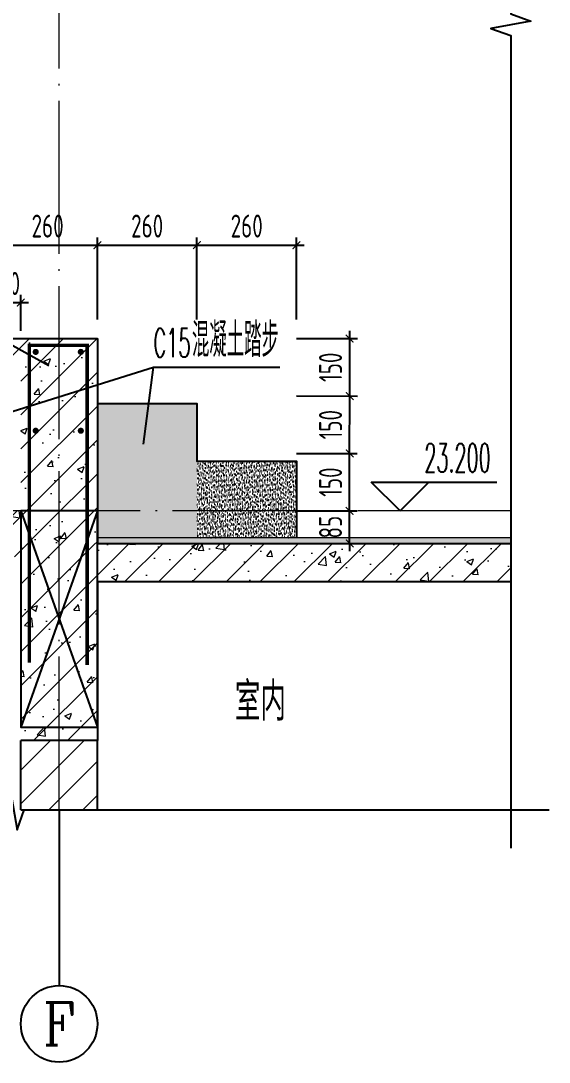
# Model space of a CAD drawing. Extents: x -668857 to 154266, y -275694 to 291306.
# Drawn here: x 125651 to 127031, y 156502 to 159222 of the extents above; entities that cross this region are included whole.
import ezdxf
from ezdxf.enums import TextEntityAlignment as Align

# ---------------------------------------------------------------- set-up
doc = ezdxf.new("R2010")
doc.units = 0
doc.header["$LTSCALE"] = 1000
doc.linetypes.add('DOTE', pattern=[2.42, 2, -0.2, 0.02, -0.2])
doc.layers.get('0').update_dxf_attribs({"linetype": 'CONTINUOUS'})
doc.layers.get('DEFPOINTS').update_dxf_attribs({"linetype": 'CONTINUOUS'})
for name, color, linetype in [('A-AXIS_TEXT', 7, 'CONTINUOUS'), ('AXIS', 3, 'CONTINUOUS'), ('DIM', 2, 'CONTINUOUS'), ('DIM_ELEV', 3, 'CONTINUOUS'), ('DIM_IDEN', 67, 'CONTINUOUS'), ('DIM_SYMB', 3, 'CONTINUOUS'), ('PUB_TEXT', 2, 'CONTINUOUS'), ('REIN', 6, 'CONTINUOUS'), ('S-大样-砼线', 7, 'CONTINUOUS'), ('S-引出线', 40, 'CONTINUOUS'), ('TEXT', 2, 'CONTINUOUS'), ('WALL', 5, 'CONTINUOUS'), ('立面-看线', 251, 'CONTINUOUS')]:
    doc.layers.add(name, color=color, linetype=linetype)
for name, color, linetype, lineweight in [('AXIS_TEXT', 7, 'CONTINUOUS', 20), ('DOTE', 19, 'DOTE', 9), ('PUB_HATCH', 8, 'CONTINUOUS', 9)]:
    doc.layers.add(name, color=color, linetype=linetype, lineweight=lineweight)
doc.styles.add('_TCH_AXIS', font='COMPLEX', dxfattribs={"bigfont": 'GBCBIG'})
doc.styles.add('_TCH_DIM', font='SIMPLEX.shx', dxfattribs={"width": 0.7, "bigfont": 'GBCBIG.shx'})
doc.styles.add('COMPLEX', font='COMPLEX')
doc.styles.add('DIM_FONT_T3', font='SIMPLEX', dxfattribs={"width": 0.705882, "bigfont": 'GBCBIG'})
doc.styles.add('TSSD_DIMENSION', font='Tssdeng.shx', dxfattribs={"width": 0.7, "bigfont": 'tssdchn.shx'})
doc.styles.add('TSSD_REIN', font='tssdeng.shx', dxfattribs={"width": 0.7, "height": 300, "bigfont": 'tssdchn.shx'})
doc.dimstyles.new('TSSD_20_20', dxfattribs={"dimtxt": 60, "dimasz": 20, "dimexe": 20, "dimexo": 50, "dimgap": 20, "dimtad": 1, "dimdec": 0, "dimzin": 0, "dimdsep": 46, "dimtxsty": 'TSSD_DIMENSION', "dimblk": 'ARCHTICK', "dimblk1": 'ARCHTICK', "dimblk2": 'ARCHTICK', "dimcen": 0, "dimdle": 20, "dimclrt": 7, "dimadec": 0, "dimazin": 0, "dimtfac": 1, "dimtdec": 0, "dimtix": 1, "dimtmove": 2, "dimatfit": 3, "dimfxl": 0, "dimtolj": 1, "dimtzin": 0, "dimarcsym": 0})
pattern_1 = [(45, (-562273.49, 314642.066), (-44.194174, 44.194174), []), (50, (-562273.49, 314642.07), (179.315046, -15.688034), [18.75, -206.25]), (355, (-562273.49, 314642.07), (-34.687833, 188.048033), [15, -165]), (100.4514, (-562258.55, 314640.76), (144.627345, 172.359886), [15.935047, -175.28553]), (46.1842, (-562273.49, 314692.07), (266.81026, -41.379754), [28.125, -309.375]), (96.6356, (-562251.25, 314688.62), (233.66568, 243.52947), [23.90257, -262.92825]), (351.1842, (-562273.5, 314692.07), (233.66549, 243.52965), [22.5, -247.5]), (21, (-562248.49, 314679.57), (149.226763, -100.654723), [18.75, -206.25]), (326, (-562248.49, 314679.57), (60.828833, 181.28751), [15, -165]), (71.4514, (-562236.05, 314671.18), (210.055657, 80.632624), [15.935047, -175.28553]), (37.5, (-562273.49, 314642.066), (3.039964, 83.2234635), [0, -163, 0, -167.5, 0, -165.625]), (7.5, (-562273.49, 314642.07), (65.767384, 98.602928), [0, -95.5, 0, -159.25, 0, -63.125]), (327.5, (-562329.24, 314642.066), (133.455609, -5.638718), [0, -62.5, 0, -195, 0, -258.75]), (317.5, (-562354.24, 314642.07), (145.796542, 25.026246), [0, -81.25, 0, -129.5, 0, -183.75])]

# ---------------------------------------------------------------- blocks, each defined once
blk = doc.blocks.new('_ArchTick')
at = {"color": 0, "linetype": 'ByBlock', "const_width": 0.15}
blk.add_lwpolyline([(-0.5, -0.5), (0.5, 0.5)], dxfattribs=at)
blk = doc.blocks.new('*D2432')
at = {"layer": 'DEFPOINTS', "color": 0}
for p in [(126343.5, 157941.7), (126509.4, 157941.7), (126343.5, 157856.7)]:
    blk.add_point(p, dxfattribs=at)
at = {"layer": 'DIM', "color": 0, "lineweight": -2}
for p, q in [((126509.4, 157941.7), (126509.4, 157961.7)), ((126393.5, 157941.7), (126529.4, 157941.7)), ((126509.4, 157856.7), (126509.4, 157941.7)), ((126393.5, 157856.7), (126529.4, 157856.7)), ((126509.4, 157856.7), (126509.4, 157836.7))]:
    blk.add_line(p, q, dxfattribs=at)
at = {"layer": 'DIM', "color": 0, "lineweight": -2, "xscale": 20, "yscale": 20, "zscale": 20}
for p, rotation in [((126509.4, 157941.7), 270), ((126509.4, 157856.7), 90)]:
    blk.add_blockref('_ArchTick', p, dxfattribs=dict(at, rotation=rotation))
at = {"layer": 'DIM', "color": 7, "insert": (126459.4, 157899.2), "char_height": 60, "attachment_point": 5, "rotation": 90, "style": 'TSSD_DIMENSION'}
blk.add_mtext('\\A1;85', dxfattribs=at)
blk = doc.blocks.new('*D2442')
at = {"layer": 'DEFPOINTS', "color": 0}
for p in [(126370.5, 158635.6), (126110.5, 158391.8), (126370.5, 158391.8)]:
    blk.add_point(p, dxfattribs=at)
at = {"layer": 'DIM', "color": 0, "lineweight": -2}
for p, q in [((126090.5, 158635.6), (126390.5, 158635.6)), ((126110.5, 158441.8), (126110.5, 158655.6)), ((126370.5, 158441.8), (126370.5, 158655.6))]:
    blk.add_line(p, q, dxfattribs=at)
at = {"layer": 'DIM', "color": 0, "lineweight": -2, "xscale": 20, "yscale": 20, "zscale": 20, "rotation": 180}
blk.add_blockref('_ArchTick', (126110.5, 158635.6), dxfattribs=at)
at = {"layer": 'DIM', "color": 0, "lineweight": -2, "xscale": 20, "yscale": 20, "zscale": 20}
blk.add_blockref('_ArchTick', (126370.5, 158635.6), dxfattribs=at)
at = {"layer": 'DIM', "color": 7, "insert": (126240.5, 158685.6), "char_height": 60, "attachment_point": 5, "style": 'TSSD_DIMENSION'}
blk.add_mtext('\\A1;260', dxfattribs=at)
blk = doc.blocks.new('*D2443')
at = {"layer": 'DEFPOINTS', "color": 0}
for p in [(126110.5, 158635.6), (125850.5, 158391.8), (126110.5, 158391.8)]:
    blk.add_point(p, dxfattribs=at)
at = {"layer": 'DIM', "color": 0, "lineweight": -2}
for p, q in [((125830.5, 158635.6), (126130.5, 158635.6)), ((125850.5, 158441.8), (125850.5, 158655.6)), ((126110.5, 158441.8), (126110.5, 158655.6))]:
    blk.add_line(p, q, dxfattribs=at)
at = {"layer": 'DIM', "color": 0, "lineweight": -2, "xscale": 20, "yscale": 20, "zscale": 20, "rotation": 180}
blk.add_blockref('_ArchTick', (125850.5, 158635.6), dxfattribs=at)
at = {"layer": 'DIM', "color": 0, "lineweight": -2, "xscale": 20, "yscale": 20, "zscale": 20}
blk.add_blockref('_ArchTick', (126110.5, 158635.6), dxfattribs=at)
at = {"layer": 'DIM', "color": 7, "insert": (125980.5, 158685.6), "char_height": 60, "attachment_point": 5, "style": 'TSSD_DIMENSION'}
blk.add_mtext('\\A1;260', dxfattribs=at)
blk = doc.blocks.new('*D2444')
at = {"layer": 'DEFPOINTS', "color": 0}
for p in [(125850.5, 158635.6), (125590.5, 158391.8), (125850.5, 158391.8)]:
    blk.add_point(p, dxfattribs=at)
at = {"layer": 'DIM', "color": 0, "lineweight": -2}
for p, q in [((125570.5, 158635.6), (125870.5, 158635.6)), ((125590.5, 158441.8), (125590.5, 158655.6)), ((125850.5, 158441.8), (125850.5, 158655.6))]:
    blk.add_line(p, q, dxfattribs=at)
at = {"layer": 'DIM', "color": 0, "lineweight": -2, "xscale": 20, "yscale": 20, "zscale": 20, "rotation": 180}
blk.add_blockref('_ArchTick', (125590.5, 158635.6), dxfattribs=at)
at = {"layer": 'DIM', "color": 0, "lineweight": -2, "xscale": 20, "yscale": 20, "zscale": 20}
blk.add_blockref('_ArchTick', (125850.5, 158635.6), dxfattribs=at)
at = {"layer": 'DIM', "color": 7, "insert": (125720.5, 158685.6), "char_height": 60, "attachment_point": 5, "style": 'TSSD_DIMENSION'}
blk.add_mtext('\\A1;260', dxfattribs=at)
blk = doc.blocks.new('*D2446')
at = {"layer": 'DEFPOINTS', "color": 0}
for p in [(126320.6, 158391.8), (126509.5, 158391.7), (126320.6, 158241.8)]:
    blk.add_point(p, dxfattribs=at)
at = {"layer": 'DIM', "color": 0, "lineweight": -2}
for p, q in [((126370.6, 158391.8), (126529.5, 158391.7)), ((126509.5, 158221.7), (126509.5, 158411.7)), ((126370.6, 158241.8), (126529.5, 158241.7))]:
    blk.add_line(p, q, dxfattribs=at)
at = {"layer": 'DIM', "color": 0, "lineweight": -2, "xscale": 20, "yscale": 20, "zscale": 20}
for p, rotation in [((126509.5, 158391.7), 89.99143746800853), ((126509.5, 158241.7), 269.9914374680085)]:
    blk.add_blockref('_ArchTick', p, dxfattribs=dict(at, rotation=rotation))
at = {"layer": 'DIM', "color": 7, "insert": (126459.5, 158316.8), "char_height": 60, "attachment_point": 5, "rotation": 89.9914, "style": 'TSSD_DIMENSION'}
blk.add_mtext('\\A1;150', dxfattribs=at)
blk = doc.blocks.new('*D2447')
at = {"layer": 'DEFPOINTS', "color": 0}
for p in [(126320.6, 158241.8), (126509.5, 158241.7), (126320.5, 158091.8)]:
    blk.add_point(p, dxfattribs=at)
at = {"layer": 'DIM', "color": 0, "lineweight": -2}
for p, q in [((126509.4, 158071.7), (126509.5, 158261.7)), ((126370.6, 158241.8), (126529.5, 158241.7)), ((126370.5, 158091.8), (126529.4, 158091.7))]:
    blk.add_line(p, q, dxfattribs=at)
at = {"layer": 'DIM', "color": 0, "lineweight": -2, "xscale": 20, "yscale": 20, "zscale": 20}
for p, rotation in [((126509.5, 158241.7), 89.99143746796419), ((126509.4, 158091.7), 269.9914374679641)]:
    blk.add_blockref('_ArchTick', p, dxfattribs=dict(at, rotation=rotation))
at = {"layer": 'DIM', "color": 7, "insert": (126459.4, 158166.8), "char_height": 60, "attachment_point": 5, "rotation": 89.9914, "style": 'TSSD_DIMENSION'}
blk.add_mtext('\\A1;150', dxfattribs=at)
blk = doc.blocks.new('*D2448')
at = {"layer": 'DEFPOINTS', "color": 0}
for p in [(126320.5, 158091.8), (126509.4, 158091.7), (126320.5, 157941.8)]:
    blk.add_point(p, dxfattribs=at)
at = {"layer": 'DIM', "color": 0, "lineweight": -2}
for p, q in [((126370.5, 158091.8), (126529.4, 158091.7)), ((126509.4, 157921.7), (126509.4, 158111.7)), ((126370.5, 157941.8), (126529.4, 157941.7))]:
    blk.add_line(p, q, dxfattribs=at)
at = {"layer": 'DIM', "color": 0, "lineweight": -2, "xscale": 20, "yscale": 20, "zscale": 20}
for p, rotation in [((126509.4, 158091.7), 89.991437468004), ((126509.4, 157941.7), 269.991437468004)]:
    blk.add_blockref('_ArchTick', p, dxfattribs=dict(at, rotation=rotation))
at = {"layer": 'DIM', "color": 7, "insert": (126459.4, 158016.8), "char_height": 60, "attachment_point": 5, "rotation": 89.9914, "style": 'TSSD_DIMENSION'}
blk.add_mtext('\\A1;150', dxfattribs=at)
blk = doc.blocks.new('*D2452')
at = {"layer": 'DEFPOINTS', "color": 0}
for p in [(125650.5, 158485.6), (125590.5, 158361.8), (125650.5, 158361.8)]:
    blk.add_point(p, dxfattribs=at)
at = {"layer": 'DIM', "color": 0, "lineweight": -2}
for p, q in [((125590.5, 158411.8), (125590.5, 158505.6)), ((125650.5, 158411.8), (125650.5, 158505.6)), ((125590.5, 158485.6), (125570.5, 158485.6)), ((125590.5, 158485.6), (125650.5, 158485.6)), ((125650.5, 158485.6), (125670.5, 158485.6))]:
    blk.add_line(p, q, dxfattribs=at)
at = {"layer": 'DIM', "color": 0, "lineweight": -2, "xscale": 20, "yscale": 20, "zscale": 20}
blk.add_blockref('_ArchTick', (125590.5, 158485.6), dxfattribs=at)
at = {"layer": 'DIM', "color": 0, "lineweight": -2, "xscale": 20, "yscale": 20, "zscale": 20, "rotation": 180}
blk.add_blockref('_ArchTick', (125650.5, 158485.6), dxfattribs=at)
at = {"layer": 'DIM', "color": 7, "insert": (125620.5, 158535.6), "char_height": 60, "attachment_point": 5, "style": 'TSSD_DIMENSION'}
blk.add_mtext('\\A1;60', dxfattribs=at)
blk = doc.blocks.new('_AXISO')
blk.add_circle((0, 0), 0.5)
at = {"layer": 'A-AXIS_TEXT', "style": 'COMPLEX', "width": 1.041667}
blk.add_attdef('A', text='', height=0.56, dxfattribs=at).set_placement((-0.25, -0.28), (0.25, -0.28), align=Align.FIT)
blk = doc.blocks.new('20210809.04175823')
at = {"layer": 'REIN', "const_width": 9}
blk.add_lwpolyline([(87795.5, 66684), (87795.5, 67513.4), (87946.6, 67513.4), (87946.6, 66678.4)], dxfattribs=at)
at = {"layer": 'REIN', "const_width": 8}
for points in [[(87808.2, 67496.1, 1), (87816.2, 67496.1, 1)], [(87926, 67496.1, 1), (87934, 67496.1, 1)], [(87808.2, 67290.1, 1), (87816.2, 67290.1, 1)], [(87926, 67290.1, 1), (87934, 67290.1, 1)]]:
    blk.add_lwpolyline(points, format="xyb", close=True, dxfattribs=at)
at = {"layer": 'S-大样-砼线'}
for p, q in [((87773.3, 67080.9), (87973.3, 66515.9)), ((87973.3, 67080.9), (87773.3, 66515.9))]:
    blk.add_line(p, q, dxfattribs=at)
blk.add_lwpolyline([(87973.3, 67080.9), (87773.3, 67080.9), (87773.3, 66515.9), (87973.3, 66515.9)], close=True, dxfattribs=at)
at = {"layer": 'S-引出线'}
blk.add_lwpolyline([(87846.2, 67460.1), (87472.9, 67667.2), (87154.5, 67667.2)], dxfattribs=at)
at = {"layer": 'TEXT', "style": 'TSSD_REIN', "width": 0.7}
for s, p in [('%%1328@200', (87164, 67674.1)), ('4%%1328', (87200.1, 67585))]:
    blk.add_text(s, height=75, rotation=0, dxfattribs=at).set_placement(p)

msp = doc.modelspace()

# ---------------------------------------------------------------- hatches: boundary and pattern name
at = {"layer": 'PUB_HATCH'}
h = msp.add_hatch(dxfattribs=at)
h.set_pattern_fill('钢筋混凝土', color=256, scale=25, style=0)
h.set_pattern_definition(pattern_1)
h.paths.add_polyline_path([(125590.51, 158331.78), (125650.51, 158331.78), (125850.51, 158391.78), (125590.51, 158391.78)])
h = msp.add_hatch(dxfattribs=at)
h.set_pattern_fill('钢筋混凝土', color=256, scale=25, style=0)
h.set_pattern_definition(pattern_1)
h.paths.add_polyline_path([(125850.51, 158391.78), (125650.51, 158331.78), (125650.51, 157941.78), (125717.18, 157901.78), (125850.51, 157941.78)])
h = msp.add_hatch(dxfattribs=at)
h.set_pattern_fill('钢筋混凝土', color=256, scale=25, style=0)
h.set_pattern_definition(pattern_1)
h.paths.add_polyline_path([(124332.23, 157821.78), (125650.51, 157821.78), (125717.18, 157901.78), (125650.51, 157941.78), (124332.23, 157941.78)])
h = msp.add_hatch(dxfattribs=at)
h.set_pattern_fill('钢筋混凝土', color=256, scale=25, style=0)
h.set_pattern_definition(pattern_1)
h.paths.add_polyline_path([(125717.18, 157901.78), (125650.51, 157821.78), (125650.51, 157856.78), (125783.85, 157823.44), (125850.51, 157856.78), (125850.51, 157941.78)])
h = msp.add_hatch(dxfattribs=at)
h.set_pattern_fill('钢筋混凝土', color=256, scale=25, style=0)
h.set_pattern_definition(pattern_1)
h.paths.add_polyline_path([(125783.85, 157823.44), (125650.51, 157856.78), (125650.51, 157341.78), (125850.51, 157341.78), (125850.51, 157756.78)])
h = msp.add_hatch(dxfattribs=at)
h.set_pattern_fill('钢筋混凝土', color=256, scale=25, style=0)
h.set_pattern_definition(pattern_1)
h.paths.add_polyline_path([(125783.85, 157823.44), (125850.51, 157756.78), (126930.51, 157756.78), (126930.51, 157856.78), (125850.51, 157856.78)])
h = msp.add_hatch(dxfattribs=at)
h.set_pattern_fill('普通砖', color=256, scale=25, style=0)
h.set_pattern_definition([(45, (-562273.49, 314686.944), (-44.1941915, 44.1941915), [])])
h.paths.add_polyline_path([(125850.52, 157161.01), (125850.52, 157341.78), (125650.52, 157341.78), (125650.52, 157161.02)])
at = {"layer": '立面-看线'}
h = msp.add_hatch(dxfattribs=at)
h.set_pattern_fill('碎沙', color=256, scale=4)
h.set_pattern_definition([(37.5, (-675282.7274, -227142.51), (-0.32000626, 9.78826475), [0, -7.7216, 0, -8.636, 0, -8.255]), (7.5, (-675282.727, -227142.51), (8.99046566, 14.33650201), [0, -4.1656, 0, -6.9596, 0, -2.667]), (327.5, (-675288.976, -227142.51), (15.819847405, 0.02874369), [0, -2.54, 0, -9.144, 0, -11.938]), (317.5, (-675288.976, -227142.51), (15.27112905, 4.45858647), [0, -1.27, 0, -5.9944, 0, -6.858])])
edge = h.paths.add_edge_path()
edge.add_line((126110.51, 157871.78), (126110.51, 158221.78))
edge.add_line((126110.51, 158221.78), (125850.51, 158221.78))
edge.add_line((125850.51, 158216.78), (125850.51, 157891.78))
edge.add_line((125850.51, 157871.78), (126109.74, 157871.78))
h = msp.add_hatch(dxfattribs=at)
h.set_pattern_fill('碎沙', color=256, scale=4)
h.set_pattern_definition([(37.5, (-674942.7274, -227381.843), (-0.32000626, 9.78826475), [0, -7.7216, 0, -8.636, 0, -8.255]), (7.5, (-674942.727, -227381.843), (8.99046566, 14.33650201), [0, -4.1656, 0, -6.9596, 0, -2.667]), (327.5, (-674948.976, -227381.843), (15.819847405, 0.02874369), [0, -2.54, 0, -9.144, 0, -11.938]), (317.5, (-674948.976, -227381.843), (15.27112905, 4.45858647), [0, -1.27, 0, -5.9944, 0, -6.858])])
h.paths.add_polyline_path([(126370.51, 157871.78), (126370.51, 158071.78), (126110.51, 158071.78), (126110.51, 157871.78)])
h = msp.add_hatch(dxfattribs=at)
h.set_pattern_fill('HONEY', color=256, scale=7)
h.set_pattern_definition([(0, (-675498.757, -227505.177), (16.66875, 9.623705), [11.1125, -22.225]), (120, (-675498.757, -227505.177), (-16.66874801, 9.62370845), [11.1125, -22.225]), (60, (-675498.757, -227505.177), (1.99e-06, 19.24741345), [-22.225, 11.1125])])
h.paths.add_polyline_path([(126930.51, 157856.78), (126930.51, 157871.78), (125850.51, 157871.78), (125850.51, 157856.78)])

# ---------------------------------------------------------------- linework, layer by layer
at = {"layer": 'AXIS'}
msp.add_line((125750.54, 157161.02), (125750.54, 156701.62), dxfattribs=at)
at = {"layer": 'DIM_ELEV', "color": 3}
for p, q in [((126640.91, 157941.78), (126565.91, 158016.78)), ((126565.91, 158016.78), (126893.91, 158016.78)), ((126640.91, 157941.78), (126715.91, 158016.78))]:
    msp.add_line(p, q, dxfattribs=at)
at = {"layer": 'DIM_IDEN'}
for p, q in [((125481.23, 158154.89), (125996.76, 158317.2)), ((125971.03, 158115.89), (125996.76, 158317.2)), ((125996.76, 158317.2), (126327.35, 158317.2))]:
    msp.add_line(p, q, dxfattribs=at)
at = {"layer": 'DIM_SYMB'}
for points in [[(126930.51, 161361.89), (126930.51, 159239.58), (126983.01, 159220.47), (126878.01, 159201.95), (126930.51, 159183.33), (126930.51, 157061.02)], [(124232.23, 157161.02), (125603.25, 157161.02), (125622.36, 157213.52), (125640.87, 157108.52), (125659.5, 157161.02), (127030.51, 157161.02)]]:
    msp.add_lwpolyline(points, dxfattribs=at)
at = {"layer": 'DOTE', "color": 1, "linetype": 'DOTE', "ltscale": 0.2}
for p, q in [((125750.51, 157161.02), (125750.51, 161941.78)), ((126930.51, 157941.78), (124181.04, 157941.78))]:
    msp.add_line(p, q, dxfattribs=at)
at = {"layer": 'PUB_HATCH', "color": 215}
msp.add_line((125850.51, 157871.78), (126930.51, 157871.78), dxfattribs=at)
at = {"layer": 'WALL'}
for p, q in [((125590.51, 158391.78), (125850.51, 158391.78)), ((125850.51, 158391.78), (125850.51, 157941.78)), ((125850.51, 157941.78), (125850.51, 157856.78)), ((125850.51, 157856.78), (126930.51, 157856.78)), ((126930.51, 157856.78), (126930.51, 157756.78)), ((125850.51, 157756.78), (126930.51, 157756.78)), ((125850.51, 157756.78), (125850.51, 157341.78)), ((125850.51, 157341.78), (125650.51, 157341.78)), ((125650.52, 157161.02), (125650.52, 157341.78)), ((125850.52, 157161.01), (125850.52, 157341.78)), ((125650.52, 157161.02), (125850.52, 157161.01))]:
    msp.add_line(p, q, dxfattribs=at)
msp.add_lwpolyline([(125850.51, 158221.78), (126110.51, 158221.78), (126110.51, 158071.78), (126370.51, 158071.78), (126370.51, 157871.78)], dxfattribs=at)

# ---------------------------------------------------------------- block references
at = {"layer": 'AXIS'}
ref = msp.add_blockref('_AXISO', (125750.54, 156601.62), dxfattribs=dict(at, xscale=200, yscale=200, zscale=200))
ref.add_attrib('A', 'F', dxfattribs={"layer": 'AXIS_TEXT', "height": 111.36, "style": '_TCH_AXIS'}).set_placement((125708.11, 156545.94), (125792.96, 156545.94), align=Align.FIT)
at = {"layer": 'REIN'}
msp.add_blockref('20210809.04175823', (37877.22, 90860.83), dxfattribs=at)

# ---------------------------------------------------------------- texts
at = {"layer": 'PUB_TEXT'}
for s, height, style, width, p in [('C15', 74.375, 'DIM_FONT_T3', 0.49827, (125996.82, 158343.45)), ('混凝土踏步', 89.362, 'DIM_FONT_T3', 0.705882, (126097.41, 158343.45)), ('室内', 100, 'TSSD_REIN', 0.7, (126209.76, 157393.79))]:
    msp.add_text(s, height=height, dxfattribs=dict(at, style=style, width=width)).set_placement(p)
at = {"layer": 'PUB_TEXT', "color": 3, "style": '_TCH_DIM', "width": 0.494118}
msp.add_text('23.200', height=74.375, dxfattribs=at).set_placement((126704.41, 158043.03))

# ---------------------------------------------------------------- dimensions: what is measured, and where the dimension line sits
at = {"layer": 'DIM'}
for p1, p2, distance, picture, middle in [((125590.51, 158391.78), (125850.51, 158391.78), 243.82, '*D2444', (125720.51, 158685.59)), ((125850.51, 158391.78), (126110.51, 158391.78), 243.82, '*D2443', (125980.51, 158685.59)), ((126110.51, 158391.78), (126370.51, 158391.78), 243.82, '*D2442', (126240.51, 158685.59)), ((125590.51, 158361.78), (125650.51, 158361.78), 123.82, '*D2452', (125620.51, 158535.59)), ((126320.56, 158241.78), (126320.58, 158391.78), -188.9, '*D2446', (126459.47, 158316.76)), ((126320.53, 158091.78), (126320.56, 158241.78), -188.9, '*D2447', (126459.45, 158166.76)), ((126320.51, 157941.78), (126320.53, 158091.78), -188.9, '*D2448', (126459.42, 158016.76)), ((126343.45, 157856.75), (126343.45, 157941.75), -165.96, '*D2432', (126459.41, 157899.25))]:
    dim = msp.add_aligned_dim(p1=p1, p2=p2, distance=distance, dimstyle='TSSD_20_20', dxfattribs=at)
    dim.commit()
    dim.dimension.update_dxf_attribs({"geometry": picture, "text_midpoint": middle})

doc.saveas('drawing.dxf')
